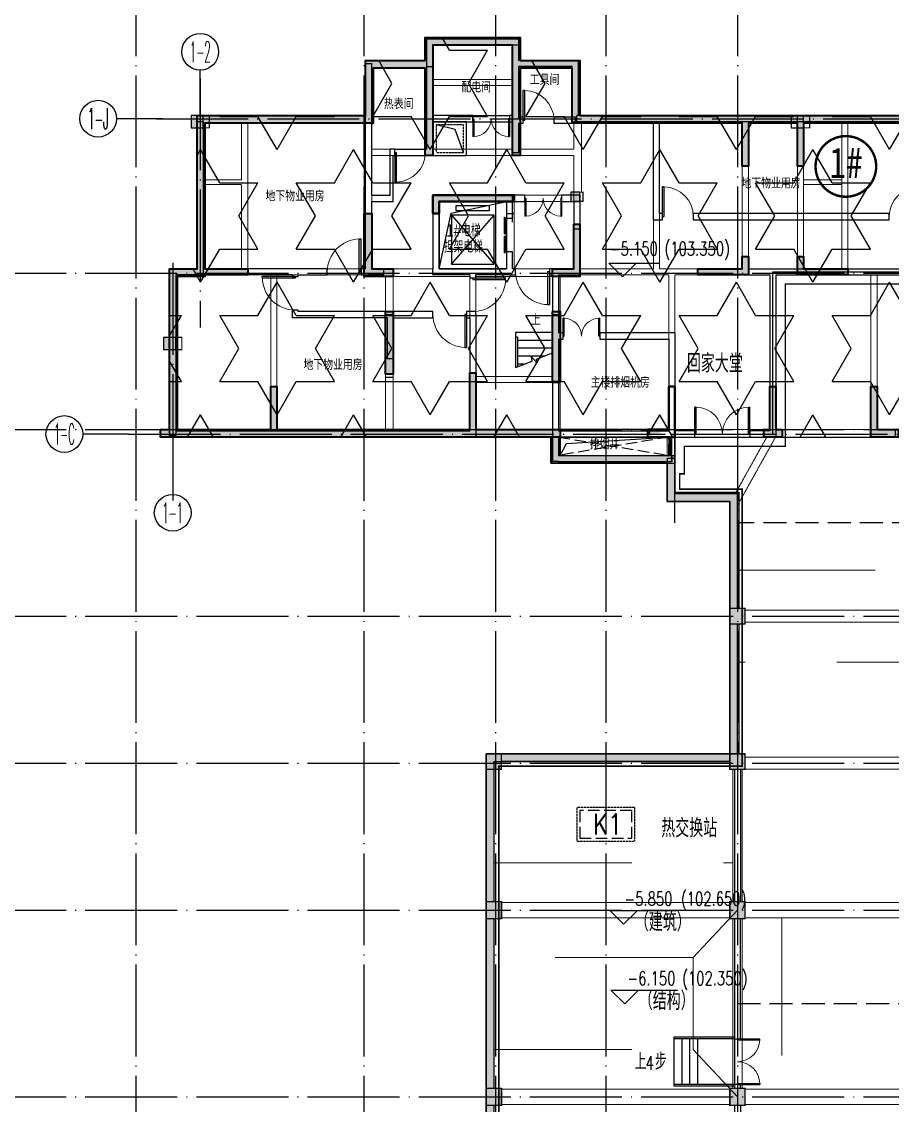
# Model space of a CAD drawing. Extents: x 290727 to 13733020, y 1731457 to 3643100.
# Drawn here: x 504039 to 532470, y 2216405 to 2251798 of the extents above; entities that cross this region are included whole.
import ezdxf
from ezdxf.enums import TextEntityAlignment as Align

# ---------------------------------------------------------------- set-up
doc = ezdxf.new("R2010")
doc.units = 0
doc.header["$LTSCALE"] = 10
for name, pattern in [('__DASH', [0.35, 0.25, -0.1]), ('DASH', [0.35, 0.25, -0.1]), ('DASHED', [0.75, 0.5, -0.25]), ('DOTE', [2.42, 2, -0.2, 0.02, -0.2]), ('虚线', [750, 450, -300])]:
    doc.linetypes.add(name, pattern=pattern)
doc.layers.get('0').update_dxf_attribs({"linetype": 'CONTINUOUS'})
for name, color, linetype in [('-A-车行道路', 8, 'CONTINUOUS'), ('A-FUR-空调', 181, 'CONTINUOUS'), ('AXIS', 3, 'CONTINUOUS'), ('AXIS_TEXT', 7, 'CONTINUOUS'), ('BEAM_CONT', 4, 'CONTINUOUS'), ('BEAM_DASH', 144, 'DASHED'), ('COLU', 2, 'CONTINUOUS'), ('COLUMN', 9, 'CONTINUOUS'), ('DIM_ELEV', 3, 'CONTINUOUS'), ('DIM_SYMB', 3, 'CONTINUOUS'), ('DOTE', 8, 'DOTE'), ('EVTR', 2, 'CONTINUOUS'), ('PUB_HATCH', 8, 'CONTINUOUS'), ('PUB_TEXT', 7, 'CONTINUOUS'), ('STAIR', 2, 'CONTINUOUS'), ('WALL', 255, 'CONTINUOUS'), ('WINDOW', 4, 'CONTINUOUS'), ('主楼楼号', 6, 'CONTINUOUS'), ('主楼轴线', 8, 'CONTINUOUS'), ('作业图', 4, 'CONTINUOUS'), ('回家路线', 4, 'CONTINUOUS'), ('房间名称', 7, 'CONTINUOUS'), ('文字', 4, 'CONTINUOUS'), ('柱', 2, 'CONTINUOUS'), ('洞口边线', 7, 'CONTINUOUS'), ('防火分区示意线', 4, 'CONTINUOUS'), ('防火分区线', 7, 'CONTINUOUS'), ('集水坑', 181, 'DASH'), ('风井', 211, 'CONTINUOUS'), ('高差线', 3, 'CONTINUOUS')]:
    doc.layers.add(name, color=color, linetype=linetype)
for name, color, linetype, lineweight in [('_0', 7, 'CONTINUOUS', 15), ('TEXT', 7, 'CONTINUOUS', 13), ('板加腋边线', 253, '虚线', 18), ('砼墙', 8, 'CONTINUOUS', 35)]:
    doc.layers.add(name, color=color, linetype=linetype, lineweight=lineweight)
doc.layers.add('DIM_MODI', color=6, linetype='CONTINUOUS', plot=False)
doc.layers.get('0').off()
doc.styles.add('_HZTXT', font='simplex.shx', dxfattribs={"width": 0.8, "bigfont": 'HZTXT.shx'})
doc.styles.add('_TCH_AXIS', font='COMPLEX', dxfattribs={"bigfont": 'GBCBIG'})
doc.styles.add('_TCH_DIM', font='SIMPLEX', dxfattribs={"bigfont": 'GBCBIG'})
doc.styles.add('COMPLEX', font='COMPLEX')
doc.styles.add('HNSJY', font='HNSJY-07', dxfattribs={"width": 0.8, "bigfont": 'HNSJY-HZ'})
doc.styles.add('黑体', font='simhei.ttf', dxfattribs={"width": 0.7})

# ---------------------------------------------------------------- blocks, each defined once
blk = doc.blocks.new('A$C55C93FC2')
at = {"layer": 'DOTE', "linetype": 'DOTE', "ltscale": 150}
for p, q in [((22834.1, 127235.5), (22834.1, 12200)), ((30284.1, 127235.5), (30284.1, 12200)), ((34584.1, 127235.5), (34584.1, 80242.4)), ((38184.1, 127235.5), (38184.1, 12200)), ((42484.1, 127235.5), (42484.1, 12200)), ((10299.5, 117142.4), (107472.3, 117142.4)), ((10299.5, 112042.4), (252290.8, 112042.4)), ((10299.5, 105942.4), (252290.8, 105942.4)), ((10299.5, 101142.4), (107472.3, 101142.4)), ((10299.5, 96342.4), (107472.3, 96342.4)), ((10299.5, 90242.4), (107472.3, 90242.4))]:
    blk.add_line(p, q, dxfattribs=at)
blk = doc.blocks.new('A$C45835683')
at = {"layer": '集水坑', "color": 4}
blk.add_lwpolyline([(1100, 1900), (0, 1900), (0, 0), (1100, 0)], close=True, dxfattribs=at)
at = {"layer": '集水坑', "color": 4, "linetype": 'DASH', "ltscale": 150}
blk.add_lwpolyline([(1000, 1800), (100, 1800), (100, 100), (1000, 100)], close=True, dxfattribs=at)
at = {"layer": 'TEXT', "style": '_HZTXT', "width": 0.8}
blk.add_text('K1', height=675, rotation=270, dxfattribs=at).set_placement((221, 1366))
blk = doc.blocks.new('adfasddfgjgkhj')
at = {"layer": '_0'}
h = blk.add_hatch(color=0, dxfattribs=at)
h.dxf.hatch_style = 1
h.paths.add_polyline_path([(299473, -302023), (300873, -302023), (300873, -302223), (299473, -302223), (299473, -302273), (298573, -302273), (298573, -307273), (301623, -307273), (301623, -305873), (301823, -305873), (301823, -307273), (308123, -307273), (308123, -305423), (308323, -305423), (308323, -307273), (311073, -307273), (311073, -307523), (298023, -307523), (298023, -307273), (298323, -307273), (298323, -302023), (299223, -302023), (299223, -297023), (304723, -297023), (304723, -295223), (306673, -295223), (306673, -294473), (309773, -294473), (309773, -295223), (311723, -295223), (311723, -297023), (324323, -297023), (324323, -295223), (326273, -295223), (326273, -294473), (329373, -294473), (329373, -295223), (331323, -295223), (331323, -297023), (336823, -297023), (336823, -302273), (336573, -302273), (336573, -302223), (335173, -302223), (335173, -302023), (336573, -302023), (336573, -297273), (331073, -297273), (331073, -295473), (329373, -295473), (329373, -298323), (329123, -298323), (329123, -294723), (326523, -294723), (326523, -298323), (326273, -298323), (326273, -295473), (324573, -295473), (324573, -297273), (319023, -297273), (319023, -298673), (318823, -298673), (318823, -297273), (317223, -297273), (317223, -298673), (317023, -298673), (317023, -297273), (311473, -297273), (311473, -295473), (309773, -295473), (309773, -298323), (309523, -298323), (309523, -294723), (306923, -294723), (306923, -298323), (306673, -298323), (306673, -295473), (304973, -295473), (304973, -297273), (299473, -297273)])
h = blk.add_hatch(color=0, dxfattribs=at)
h.dxf.hatch_style = 1
h.paths.add_polyline_path([(333923, -307023), (333923, -307523), (334423, -307523), (334423, -307023)])
h.paths.add_polyline_path([(337223, -307023), (337223, -307523), (337723, -307523), (337723, -307023)])
h.paths.add_polyline_path([(307123, -299823), (309323, -299823), (309323, -299823), (309573, -299823), (309573, -299623), (306923, -299623), (306923, -300223), (307123, -300223)])
h.paths.add_polyline_path([(299023, -297023), (299023, -297423), (299423, -297423), (299423, -297023)])
h.paths.add_polyline_path([(298523, -304665), (298523, -304265), (298123, -304265), (298123, -304665)])
h = blk.add_hatch(color=0, dxfattribs=at)
h.dxf.hatch_style = 1
h.paths.add_polyline_path([(324723, -307023), (324723, -307523), (325223, -307523), (325223, -307023)])
h.paths.add_polyline_path([(313923, -307523), (314823, -307523), (314823, -305873), (314623, -305873), (314623, -307273), (313923, -307273)], flags=17)
h.paths.add_polyline_path([(337723, -304073), (337723, -302023), (337473, -302023), (337473, -304073)])
h.paths.add_polyline_path([(337323, -307523), (337723, -307523), (337723, -305473), (337473, -305473), (337473, -307273), (337323, -307273)])
h.paths.add_polyline_path([(311723, -299823), (311723, -299523), (311423, -299523), (311423, -299823)])
h.paths.add_polyline_path([(324623, -299823), (324623, -299523), (324323, -299523), (324323, -299823)])
h.paths.add_polyline_path([(307123, -299823), (309323, -299823), (309323, -299823), (309573, -299823), (309573, -299623), (306923, -299623), (306923, -300223), (307123, -300223)])
h.paths.add_polyline_path([(310823, -303423), (311073, -303423), (311073, -305723), (310823, -305723)])
h.paths.add_polyline_path([(305373, -303423), (305623, -303423), (305623, -305473), (305373, -305473)])
h.paths.add_polyline_path([(304673, -300223), (304923, -300223), (304923, -302023), (305623, -302023), (305623, -302273), (304673, -302273)])
h.paths.add_polyline_path([(311523, -300573), (311723, -300573), (311723, -302273), (310823, -302273), (310823, -302023), (311523, -302023)])
h.paths.add_polyline_path([(315573, -302223), (315573, -302023), (317023, -302023), (317023, -301623), (317223, -301623), (317223, -302223)])
h.paths.add_polyline_path([(318323, -307273), (318323, -307523), (317723, -307523), (317723, -307273), (317923, -307273), (317923, -305873), (318123, -305873), (318123, -307273)])
h.paths.add_polyline_path([(321223, -305873), (321423, -305873), (321423, -307273), (322123, -307273), (322123, -307523), (321223, -307523)])
h.paths.add_polyline_path([(324973, -303423), (325223, -303423), (325223, -305723), (324973, -305723)])
h.paths.add_polyline_path([(330423, -303423), (330673, -303423), (330673, -305473), (330423, -305473)])
h.paths.add_polyline_path([(318823, -301623), (319023, -301623), (319023, -302023), (320473, -302023), (320473, -302223), (318823, -302223)])
h.paths.add_polyline_path([(329123, -300223), (328923, -300223), (328923, -299823), (326723, -299823), (326723, -299823), (326473, -299823), (326473, -299623), (329123, -299623)])
h.paths.add_polyline_path([(327723, -305423), (327923, -305423), (327923, -307523), (327123, -307523), (327123, -307273), (327723, -307273)])
h.paths.add_polyline_path([(331123, -300223), (331373, -300223), (331373, -302273), (330423, -302273), (330423, -302023), (331123, -302023)])
h.paths.add_polyline_path([(334223, -305873), (334423, -305873), (334423, -307523), (333523, -307523), (333523, -307273), (334223, -307273)])
h.paths.add_polyline_path([(324323, -300573), (324523, -300573), (324523, -302023), (325223, -302023), (325223, -302273), (324323, -302273)])
edge = h.paths.add_edge_path(flags=17)
edge.add_line((314623, -307273), (314623, -305873))
edge.add_line((314623, -305873), (314823, -305873))
edge.add_line((314823, -305873), (314823, -307523))
edge.add_line((314823, -307523), (313923, -307523))
h = blk.add_hatch(color=0, dxfattribs=at)
h.dxf.hatch_style = 1
h.paths.add_polyline_path([(337323, -301823), (337323, -302223), (337723, -302223), (337723, -301823)])
at = {"layer": '柱', "color": 0, "ltscale": 1}
for points in [[(299023, -297023), (299023, -297423), (299423, -297423), (299423, -297023)], [(318618, -297017), (318618, -297417), (319018, -297417), (319018, -297017)], [(311723, -299823), (311723, -299523), (311423, -299523), (311423, -299823)], [(324623, -299823), (324623, -299523), (324323, -299523), (324323, -299823)], [(337323, -301823), (337323, -302223), (337723, -302223), (337723, -301823)], [(298523, -304665), (298523, -304265), (298123, -304265), (298123, -304665)], [(324723, -307023), (324723, -307523), (325223, -307523), (325223, -307023)], [(333923, -307023), (333923, -307523), (334423, -307523), (334423, -307023)], [(337223, -307023), (337223, -307523), (337723, -307523), (337723, -307023)]]:
    blk.add_lwpolyline(points, close=True, dxfattribs=at)
at = {"layer": '砼墙', "color": 0}
for points in [[(299473, -302023), (300873, -302023), (300873, -302223), (299473, -302223), (299473, -302273), (298573, -302273), (298573, -307273), (301623, -307273), (301623, -305873), (301823, -305873), (301823, -307273), (308123, -307273), (308123, -305423), (308323, -305423), (308323, -307273), (311073, -307273), (311073, -307523), (298023, -307523), (298023, -307273), (298323, -307273), (298323, -302023), (299223, -302023), (299223, -297023), (304723, -297023), (304723, -295223), (306673, -295223), (306673, -294473), (309773, -294473), (309773, -295223), (311723, -295223), (311723, -297023), (324323, -297023), (324323, -295223), (326273, -295223), (326273, -294473), (329373, -294473), (329373, -295223), (331323, -295223), (331323, -297023), (336823, -297023), (336823, -302273), (336823, -302273), (336573, -302273), (336573, -302223), (335173, -302223), (335173, -302023), (336573, -302023), (336573, -297273), (331073, -297273), (331073, -295473), (329373, -295473), (329373, -298323), (329123, -298323), (329123, -294723), (326523, -294723), (326523, -298323), (326273, -298323), (326273, -295473), (324573, -295473), (324573, -297273), (319023, -297273), (319023, -298673), (318823, -298673), (318823, -297273), (317223, -297273), (317223, -298673), (317023, -298673), (317023, -297273), (311473, -297273), (311473, -295473), (309773, -295473), (309773, -298323), (309523, -298323), (309523, -294723), (306923, -294723), (306923, -298323), (306673, -298323), (306673, -295473), (304973, -295473), (304973, -297273), (299473, -297273), (299473, -302023)], [(314623, -307273), (314623, -305873), (314823, -305873), (314823, -307523), (313923, -307523)]]:
    blk.add_lwpolyline(points, dxfattribs=at)
for points in [[(307123, -300223), (306923, -300223), (306923, -299623), (309573, -299623), (309573, -299823), (309323, -299823), (309323, -299823), (307123, -299823)], [(307123, -299823), (309323, -299823), (309323, -299823), (309573, -299823), (309573, -299623), (306923, -299623), (306923, -300223), (307123, -300223)], [(329123, -300223), (328923, -300223), (328923, -299823), (326723, -299823), (326723, -299823), (326473, -299823), (326473, -299623), (329123, -299623)], [(304673, -300223), (304923, -300223), (304923, -302023), (305623, -302023), (305623, -302273), (304673, -302273)], [(331123, -300223), (331373, -300223), (331373, -302273), (330423, -302273), (330423, -302023), (331123, -302023)], [(311523, -300573), (311723, -300573), (311723, -302273), (310823, -302273), (310823, -302023), (311523, -302023)], [(324323, -300573), (324523, -300573), (324523, -302023), (325223, -302023), (325223, -302273), (324323, -302273)], [(315573, -302223), (315573, -302023), (317023, -302023), (317023, -301623), (317223, -301623), (317223, -302223)], [(318823, -301623), (319023, -301623), (319023, -302023), (320473, -302023), (320473, -302223), (318823, -302223)], [(337723, -304073), (337723, -302023), (337473, -302023), (337473, -304073)], [(305373, -303423), (305623, -303423), (305623, -305473), (305373, -305473)], [(310823, -303423), (311073, -303423), (311073, -305723), (310823, -305723)], [(324973, -303423), (325223, -303423), (325223, -305723), (324973, -305723)], [(330423, -303423), (330673, -303423), (330673, -305473), (330423, -305473)], [(327723, -305423), (327923, -305423), (327923, -307523), (327123, -307523), (327123, -307273), (327723, -307273)], [(337323, -307523), (337723, -307523), (337723, -305473), (337473, -305473), (337473, -307273), (337323, -307273)], [(313923, -307523), (314823, -307523), (314823, -305873), (314623, -305873), (314623, -307273), (313923, -307273)], [(318323, -307273), (318323, -307523), (317723, -307523), (317723, -307273), (317923, -307273), (317923, -305873), (318123, -305873), (318123, -307273)], [(321223, -305873), (321423, -305873), (321423, -307273), (322123, -307273), (322123, -307523), (321223, -307523)], [(334223, -305873), (334423, -305873), (334423, -307523), (333523, -307523), (333523, -307273), (334223, -307273)]]:
    blk.add_lwpolyline(points, close=True, dxfattribs=at)
blk = doc.blocks.new('$DorLib2D$00000001')
for p, q in [((0.45, 0.975), (0.5, 0.975)), ((0.45, 0), (0.45, 0.975)), ((0.5, 0), (0.5, 0.975)), ((0.5, 0), (0.45, 0))]:
    blk.add_line(p, q)
at = {"lineweight": 13}
blk.add_arc((0.475, 0), 0.975, 91.4693, 180, dxfattribs=at)
blk = doc.blocks.new('$DorLib2D$00000127')
at = {"color": 0, "linetype": 'Continuous'}
for p, q in [((-0.033, 0.795, -93.75), (-0.533, 0.795, -93.75)), ((-0.533, 0.795, -93.75), (-0.533, 0.69, -93.75)), ((-0.033, 0.69, -93.75), (-0.533, 0.69, -93.75)), ((-0.033, 0.795, -93.75), (-0.033, 0.69, -93.75)), ((0.033, 0.795, -93.75), (0.033, 0.69, -93.75)), ((0.533, 0.795, -93.75), (0.033, 0.795, -93.75)), ((0.533, 0.69, -93.75), (0.033, 0.69, -93.75)), ((0.533, 0.795, -93.75), (0.533, 0.69, -93.75)), ((0.5, 0.5, -93.75), (-0.5, 0.5, -93.75))]:
    blk.add_line(p, q, dxfattribs=at)
blk = doc.blocks.new('$DorLib2D$00000002')
for p, q in [((-0.5, 0), (-0.5, 0.4875)), ((-0.475, 0.4875), (-0.5, 0.4875)), ((-0.475, 0), (-0.475, 0.4875)), ((0.475, 0), (0.475, 0.4875)), ((0.475, 0.4875), (0.5, 0.4875)), ((0.5, 0), (0.5, 0.4875)), ((-0.5, 0), (-0.475, 0)), ((0.5, 0), (0.475, 0))]:
    blk.add_line(p, q)
at = {"lineweight": 13}
for centre, start, end in [((-0.4875, 0), 0, 88.53072), ((0.4875, 0), 91.46928, 180)]:
    blk.add_arc(centre, 0.4875, start, end, dxfattribs=at)
blk = doc.blocks.new('A$C26CF02E8')
at = {"layer": '风井', "linetype": 'DASH', "ltscale": 150}
for p, q in [((34622, 112665), (31022, 112065)), ((31022, 112665), (34622, 112065))]:
    blk.add_line(p, q, dxfattribs=at)
blk.add_lwpolyline([(31022, 112065), (34622, 112065), (34622, 112665), (31022, 112665)], close=True, dxfattribs=at)
blk = doc.blocks.new('_FZH')
blk.add_lwpolyline([(-0.5, -0.5), (0.5, -0.5), (0.5, 0.5), (-0.5, 0.5)], close=True)
at = {"layer": 'PUB_HATCH'}
blk.add_solid([(-0.5, -0.5), (0.5, -0.5), (-0.5, 0.5), (0.5, 0.5)], dxfattribs=at)
blk = doc.blocks.new('_AXISO')
blk.add_circle((0, 0), 0.5)
at = {"layer": 'AXIS_TEXT', "style": 'COMPLEX', "width": 1.041667}
blk.add_attdef('A', text='', height=0.56, dxfattribs=at).set_placement((-0.25, -0.28), (0.25, -0.28), align=Align.FIT)
blk = doc.blocks.new('车库建筑作业图')
at = {"layer": 'PUB_HATCH', "linetype": 'Continuous'}
for points in [[(520270, 2251230), (517270, 2251230), (517470, 2251030), (520270, 2251030)], [(517470, 2250330), (517470, 2251030), (517270, 2251230), (517270, 2250330)], [(515470, 2248530), (515470, 2248430), (515470, 2248630)], [(524770, 2248530), (524770, 2248730), (522170, 2248730), (522170, 2248530)], [(535070, 2248730), (524770, 2248730), (524770, 2248530), (535070, 2248530)], [(509770, 2248530), (509770, 2243730), (509970, 2243530), (509970, 2248530)], [(509070, 2243530), (508870, 2243730), (508870, 2238330), (509070, 2238330)], [(509970, 2243530), (509770, 2243730), (508870, 2243730), (509070, 2243530)], [(509070, 2238330), (508870, 2238330), (508870, 2238230), (509070, 2238230)], [(521320, 2238230), (521320, 2237380), (521570, 2237630), (521570, 2238230)], [(521570, 2237630), (521320, 2237380), (525370, 2237380), (525370, 2237630)], [(525120, 2237530), (525120, 2236130), (525370, 2236430), (525370, 2237530)], [(525370, 2236430), (525120, 2236130), (527162, 2236130), (527462, 2236430)], [(527162, 2232630), (527462, 2232630), (527462, 2236430), (527162, 2236130)], [(527162, 2227880), (527462, 2227880), (527462, 2232130), (527162, 2232130)], [(519712, 2227880), (519712, 2227630), (527162, 2227630), (527162, 2227880)], [(519212, 2223055), (519462, 2223055), (519462, 2227380), (519212, 2227380)], [(519212, 2216955), (519462, 2216955), (519462, 2222505), (519212, 2222505)], [(519212, 2213230), (519212, 2213430), (519462, 2213430), (519462, 2216405), (519212, 2216405), (519212, 2213230)]]:
    blk.add_hatch(color=256, dxfattribs=at).paths.add_polyline_path(points)
at = {"layer": '-A-车行道路', "linetype": 'DASH', "ltscale": 300}
blk.add_line((585712, 2235430), (527412, 2235430), dxfattribs=at)
blk.add_lwpolyline([(527412, 2219730), (585712, 2219730)], dxfattribs=at)
at = {"layer": 'A-FUR-空调'}
blk.add_lwpolyline([(517670, 2245930), (519870, 2245930), (519870, 2243730), (517670, 2243730)], close=True, dxfattribs=at)
at = {"layer": 'AXIS', "linetype": 'Continuous'}
for p, q in [((509870, 2248716), (509870, 2250216)), ((508635, 2248630), (507135, 2248630)), ((507532, 2238330), (506032, 2238330)), ((508970, 2237860), (508970, 2236360))]:
    blk.add_line(p, q, dxfattribs=at)
at = {"layer": 'DIM_ELEV'}
for p, q in [((523660, 2243462), (523210, 2243912)), ((523210, 2243912), (524882, 2243912)), ((523660, 2243462), (524110, 2243912)), ((523694, 2222319), (523244, 2222769)), ((523244, 2222769), (525419, 2222769)), ((523694, 2222319), (524144, 2222769)), ((523732, 2219721), (523282, 2220171)), ((523282, 2220171), (525457, 2220171)), ((523732, 2219721), (524182, 2220171))]:
    blk.add_line(p, q, dxfattribs=at)
at = {"layer": 'DIM_MODI', "linetype": 'Continuous'}
for p, q in [((517220, 2250530), (517220, 2251280)), ((517220, 2251280), (520320, 2251280)), ((520320, 2251280), (520320, 2250530)), ((515270, 2248730), (515270, 2250530)), ((515270, 2250530), (517220, 2250530)), ((520320, 2250530), (522270, 2250530)), ((522270, 2250530), (522270, 2248730)), ((509770, 2243730), (509770, 2248730)), ((509770, 2248730), (515270, 2248730)), ((522270, 2248730), (534870, 2248730)), ((508870, 2238230), (508870, 2243730)), ((508870, 2243730), (509770, 2243730)), ((521320, 2238230), (508870, 2238230)), ((521320, 2237380), (521320, 2238230)), ((525120, 2237380), (521320, 2237380)), ((525120, 2236130), (525120, 2237380)), ((527162, 2236130), (525120, 2236130)), ((527162, 2227880), (527162, 2236130)), ((519212, 2207180), (519212, 2227880)), ((519212, 2227880), (527162, 2227880))]:
    blk.add_line(p, q, dxfattribs=at)
at = {"layer": 'DIM_SYMB'}
blk.add_lwpolyline([(520770, 2241780, 0, 0, 0), (520770, 2241170, 80, 0, 0), (520770, 2240870, 0, 0, 0)], format="xyseb", dxfattribs=at)
at = {"layer": 'DIM_SYMB', "linetype": 'Continuous'}
blk.add_lwpolyline([(525162, 2217830, 0, 0, 0), (525662, 2217830, 120, 0, 0), (526112, 2217830, 0, 0, 0)], format="xyseb", dxfattribs=at)
at = {"layer": 'DOTE', "linetype": 'Continuous', "ltscale": 150}
blk.add_line((525370, 2235430), (525370, 2238530), dxfattribs=at)
at = {"layer": 'EVTR'}
for p, q in [((518220, 2245780), (518220, 2245630)), ((519320, 2245780), (518220, 2245780)), ((519320, 2245630), (519320, 2245780)), ((518070, 2245480), (518070, 2243880)), ((519470, 2245480), (518070, 2245480)), ((518070, 2245480), (519470, 2243880)), ((518070, 2243880), (519470, 2245480)), ((518220, 2245630), (519320, 2245630)), ((519470, 2243880), (519470, 2245480)), ((518070, 2243880), (519470, 2243880))]:
    blk.add_line(p, q, dxfattribs=at)
at = {"layer": 'STAIR'}
for p, q in [((520170, 2241650), (520170, 2241490)), ((521370, 2241650), (520170, 2241650)), ((520170, 2241490), (520170, 2240500)), ((520170, 2241490), (520170, 2240500)), ((520230, 2241490), (520170, 2241490)), ((520230, 2241490), (520230, 2240524)), ((521370, 2241650), (521370, 2240979)), ((521370, 2241390), (520230, 2241390)), ((521370, 2241130), (520230, 2241130)), ((521096, 2240870), (520230, 2240870)), ((520705, 2240714), (520689, 2240848)), ((520689, 2240848), (520868, 2240647)), ((520853, 2240773), (521370, 2240979)), ((520868, 2240647), (520853, 2240773)), ((520170, 2240500), (520705, 2240714)), ((520445, 2240610), (520230, 2240610)), ((525332, 2218630), (525332, 2217030)), ((525332, 2218580), (525332, 2217080)), ((525592, 2218580), (525592, 2217080)), ((525852, 2218580), (525852, 2217080)), ((526112, 2218580), (526112, 2217080))]:
    blk.add_line(p, q, dxfattribs=at)
at = {"layer": 'STAIR', "flags": 128}
for points in [[(527312, 2218630), (525332, 2218630)], [(527312, 2218580), (525332, 2218580)], [(527312, 2217080), (525332, 2217080)], [(527312, 2217030), (525332, 2217030)]]:
    blk.add_lwpolyline(points, dxfattribs=at)
at = {"layer": 'WALL', "linetype": 'Continuous'}
for p, q in [((520270, 2251230), (517270, 2251230)), ((517270, 2250330), (517270, 2251230)), ((520270, 2251030), (517470, 2251030)), ((517470, 2250330), (517470, 2251030)), ((520070, 2250426), (520070, 2251030)), ((520270, 2251030), (520270, 2251230)), ((520270, 2250530), (520270, 2251030)), ((515270, 2248530), (515270, 2250428)), ((515270, 2250428), (515470, 2250428)), ((515470, 2248530), (515470, 2250428)), ((517270, 2250330), (517470, 2250330)), ((517270, 2247630), (517270, 2250330)), ((517470, 2247430), (517470, 2250330)), ((520070, 2248730), (520070, 2250426)), ((522220, 2250530), (520270, 2250530)), ((522020, 2250330), (520270, 2250330)), ((520270, 2248630), (520270, 2250330)), ((522020, 2248530), (522020, 2250330)), ((522220, 2248730), (522220, 2250530)), ((515470, 2248630), (515470, 2248630)), ((515470, 2248630), (515470, 2248430)), ((518770, 2248730), (517470, 2248730)), ((517470, 2248730), (517470, 2248530)), ((518770, 2248530), (518770, 2248730)), ((520070, 2248730), (519970, 2248730)), ((519970, 2248730), (519970, 2248530)), ((520070, 2247530), (520070, 2248580)), ((520070, 2248580), (520070, 2248530)), ((520420, 2248680), (520270, 2248680)), ((520270, 2248680), (520270, 2248630)), ((520420, 2248480), (520420, 2248680)), ((522120, 2248680), (521420, 2248680)), ((521420, 2248680), (521420, 2248480)), ((522120, 2248480), (522120, 2248680)), ((524770, 2248730), (522170, 2248730)), ((522170, 2248530), (522170, 2248730)), ((522220, 2248730), (522170, 2248730)), ((535070, 2248730), (524770, 2248730)), ((509770, 2248530), (509770, 2243730)), ((509970, 2248530), (509770, 2248530)), ((509970, 2248530), (509970, 2243530)), ((515270, 2246030), (515270, 2248530)), ((515470, 2246130), (515470, 2248530)), ((515470, 2248430), (515470, 2248430)), ((517470, 2248530), (518770, 2248530)), ((519970, 2248530), (520070, 2248530)), ((520270, 2247530), (520270, 2248480)), ((520270, 2248480), (520420, 2248480)), ((521420, 2248480), (522120, 2248480)), ((522020, 2248530), (522170, 2248530)), ((524770, 2248530), (522170, 2248530)), ((524670, 2245330), (524670, 2248530)), ((535070, 2248530), (524770, 2248530)), ((524870, 2245530), (524870, 2248530)), ((516220, 2247630), (516070, 2247630)), ((516220, 2247430), (516220, 2247630)), ((517270, 2247630), (517220, 2247630)), ((517220, 2247630), (517220, 2247430)), ((520070, 2247530), (520270, 2247530)), ((516170, 2247430), (516220, 2247430)), ((517220, 2247430), (517470, 2247430)), ((522070, 2246130), (522070, 2246130)), ((522270, 2246130), (522070, 2246130)), ((522270, 2246130), (522270, 2246030)), ((515270, 2243730), (515270, 2246030)), ((515470, 2243730), (515470, 2245930)), ((522070, 2245930), (522070, 2243730)), ((522270, 2246030), (522270, 2243530)), ((508870, 2243730), (508870, 2238330)), ((509770, 2243730), (508870, 2243730)), ((527770, 2243730), (528570, 2243730)), ((527770, 2243730), (527770, 2243530)), ((528570, 2243730), (534870, 2243730)), ((509070, 2243530), (509070, 2238330)), ((509970, 2243530), (509070, 2243530)), ((527770, 2243530), (528470, 2243530)), ((528470, 2243530), (528470, 2238430)), ((528670, 2243530), (528670, 2238230)), ((528670, 2243530), (534870, 2243530)), ((515970, 2242130), (515970, 2240782)), ((516170, 2242130), (516170, 2240782)), ((525370, 2241630), (525370, 2238430)), ((525170, 2241430), (525170, 2238430)), ((516170, 2240782), (515970, 2240782)), ((508870, 2238330), (508870, 2238230)), ((509070, 2238430), (518670, 2238430)), ((509070, 2238330), (509070, 2238230)), ((521570, 2238430), (525170, 2238430)), ((526020, 2238430), (525370, 2238430)), ((526020, 2238230), (526020, 2238430)), ((528470, 2238430), (527820, 2238430)), ((527820, 2238430), (527820, 2238230)), ((509070, 2238230), (508870, 2238230)), ((509070, 2238230), (518670, 2238230)), ((521320, 2238230), (521320, 2237380)), ((521570, 2238230), (521320, 2238230)), ((521570, 2238230), (525170, 2238230)), ((521570, 2238230), (521570, 2237630)), ((525170, 2238230), (525170, 2237630)), ((525370, 2238230), (526020, 2238230)), ((525370, 2238230), (525370, 2237630)), ((527820, 2238230), (528670, 2238230)), ((521570, 2237630), (525370, 2237630)), ((525370, 2237630), (525370, 2237380)), ((521320, 2237380), (525370, 2237380)), ((525120, 2237530), (525120, 2236130)), ((525370, 2237530), (525120, 2237530)), ((525370, 2237530), (525370, 2236430)), ((525370, 2236430), (527462, 2236430)), ((527462, 2236430), (527462, 2232630)), ((525120, 2236130), (527162, 2236130)), ((527162, 2236130), (527162, 2232630)), ((527162, 2232130), (527162, 2227880)), ((527462, 2232130), (527462, 2227880)), ((527162, 2227880), (519712, 2227880)), ((519212, 2227380), (519212, 2223055)), ((519462, 2227380), (519462, 2223055)), ((527162, 2227630), (519712, 2227630)), ((527312, 2227380), (527312, 2223055)), ((527512, 2227380), (527512, 2223055)), ((519212, 2222505), (519212, 2216955)), ((519462, 2222505), (519462, 2216955)), ((527312, 2222505), (527312, 2218580)), ((527512, 2218580), (527512, 2222505)), ((527312, 2218580), (527512, 2218580)), ((527512, 2217080), (527312, 2217080)), ((527312, 2217080), (527312, 2216955)), ((527512, 2216955), (527512, 2217080)), ((519212, 2216405), (519212, 2213230)), ((519462, 2216405), (519462, 2213430)), ((527312, 2216405), (527312, 2213480)), ((527512, 2216405), (527512, 2213480))]:
    blk.add_line(p, q, dxfattribs=at)
at = {"layer": 'WALL'}
for p, q in [((516070, 2246130), (516070, 2247630)), ((516170, 2245930), (516170, 2247430)), ((515470, 2246130), (516070, 2246130)), ((517470, 2246130), (519970, 2246130)), ((517470, 2246130), (517470, 2243730)), ((520470, 2246130), (519970, 2246130)), ((520070, 2245255), (520070, 2246130)), ((520470, 2245930), (520470, 2246130)), ((522070, 2246130), (521670, 2246130)), ((521670, 2246130), (521670, 2245930)), ((515470, 2245930), (516170, 2245930)), ((517670, 2245930), (519870, 2245930)), ((517670, 2245930), (517670, 2243730)), ((519870, 2245930), (519870, 2245380)), ((520070, 2245380), (520070, 2245930)), ((520070, 2245930), (520470, 2245930)), ((521670, 2245930), (522070, 2245930)), ((519870, 2245380), (520070, 2245380)), ((524970, 2245530), (524870, 2245530)), ((524970, 2245330), (524970, 2245530)), ((532370, 2245530), (525970, 2245530)), ((525970, 2245530), (525970, 2245330)), ((532370, 2245330), (532370, 2245530)), ((524670, 2245330), (524970, 2245330)), ((525970, 2245330), (532370, 2245330)), ((520070, 2244280), (519870, 2244280)), ((519870, 2244280), (519870, 2243730)), ((520070, 2243730), (520070, 2244280)), ((512970, 2243730), (509970, 2243730)), ((514020, 2243730), (512970, 2243730)), ((514020, 2243530), (514020, 2243730)), ((515270, 2243730), (515120, 2243730)), ((515120, 2243730), (515120, 2243530)), ((515870, 2243730), (515470, 2243730)), ((515870, 2243530), (515870, 2243730)), ((517470, 2243730), (517470, 2243730)), ((517470, 2243530), (517470, 2243730)), ((517670, 2243730), (519870, 2243730)), ((518770, 2243730), (517670, 2243730)), ((519870, 2243730), (518770, 2243730)), ((520170, 2243730), (520070, 2243730)), ((520170, 2243530), (520170, 2243730)), ((521470, 2243730), (521270, 2243730)), ((521270, 2243730), (521270, 2243530)), ((521470, 2243730), (522070, 2243730)), ((512870, 2243530), (509970, 2243530)), ((512870, 2243530), (512870, 2243480)), ((512870, 2243480), (513070, 2243480)), ((513070, 2243480), (513070, 2243530)), ((513070, 2243530), (514020, 2243530)), ((515120, 2243530), (515370, 2243530)), ((515870, 2243530), (515370, 2243530)), ((517570, 2243530), (517470, 2243530)), ((518670, 2243530), (517570, 2243530)), ((518670, 2243530), (518670, 2243430)), ((518670, 2243430), (518870, 2243430)), ((519970, 2243530), (518870, 2243530)), ((518870, 2243430), (518870, 2243530)), ((519970, 2243530), (520170, 2243530)), ((521270, 2243530), (521370, 2243530)), ((521370, 2243530), (521370, 2241530)), ((521570, 2243530), (521570, 2241630)), ((521570, 2243530), (522270, 2243530)), ((513070, 2242380), (512870, 2242380)), ((512870, 2242380), (512870, 2242130)), ((513070, 2242330), (513070, 2242380)), ((516070, 2242330), (513070, 2242330)), ((517470, 2242330), (516070, 2242330)), ((517470, 2242130), (517470, 2242330)), ((518670, 2242330), (518570, 2242330)), ((518570, 2242330), (518570, 2242130)), ((518870, 2242330), (518670, 2242330)), ((518870, 2242230), (518870, 2242330)), ((518870, 2242230), (518870, 2238330)), ((515970, 2242130), (512870, 2242130)), ((516170, 2242130), (517470, 2242130)), ((518570, 2242130), (518670, 2242130)), ((518670, 2242130), (518670, 2238430)), ((521370, 2241530), (521370, 2238330)), ((521720, 2241630), (521570, 2241630)), ((521720, 2241430), (521720, 2241630)), ((525370, 2241630), (522920, 2241630)), ((522920, 2241630), (522920, 2241430)), ((521570, 2241430), (521570, 2238430)), ((521570, 2241430), (521720, 2241430)), ((522920, 2241430), (525170, 2241430)), ((518870, 2238330), (518870, 2238230)), ((521370, 2238330), (521370, 2237530)), ((518670, 2238230), (518670, 2238230)), ((518870, 2238230), (518670, 2238230)), ((521570, 2238230), (521570, 2237630)), ((521570, 2237630), (525270, 2237630)), ((525270, 2237630), (525270, 2237430)), ((521370, 2237530), (521370, 2237430)), ((521570, 2237430), (521370, 2237430)), ((521570, 2237430), (525270, 2237430)), ((521570, 2237430), (521570, 2237430))]:
    blk.add_line(p, q, dxfattribs=at)
at = {"layer": 'WINDOW', "linetype": 'Continuous'}
for p, q in [((518770, 2248730), (519970, 2248730)), ((518770, 2248530), (519970, 2248530)), ((516220, 2247630), (517220, 2247630)), ((516220, 2247430), (517220, 2247430)), ((527312, 2218580), (527312, 2217080))]:
    blk.add_line(p, q, dxfattribs=at)
at = {"layer": '主楼楼号', "const_width": 79.2}
blk.add_lwpolyline([(529963, 2247070, 1), (531943, 2247070, 1)], format="xyb", close=True, dxfattribs=at)
at = {"layer": '主楼轴线', "linetype": 'DOTE', "ltscale": 150}
for p, q in [((509870, 2249943), (509870, 2241813)), ((508432, 2248630), (549734, 2248630)), ((508970, 2243919), (508970, 2236154)), ((507532, 2238330), (549553, 2238330))]:
    blk.add_line(p, q, dxfattribs=at)
at = {"layer": '回家路线', "linetype": 'DASH', "ltscale": 200}
blk.add_lwpolyline([(528411, 2219225, 0, 0, 0), (528411, 2210270, 0, 0, 0), (526681, 2210270, 0, 0, 0), (526681, 2205120, 0, 0, 0), (528042, 2205120, 120, 0, 0), (528492, 2205120, 0, 0, 0)], format="xyseb", dxfattribs=at)
at = {"layer": '防火分区示意线', "color": 5, "linetype": 'DASH', "ltscale": 300, "const_width": 50}
blk.add_lwpolyline([(519619, 2207480), (519619, 2227480), (527569, 2227480), (527569, 2236530), (525526, 2236530), (525526, 2237030), (525676, 2237030), (525676, 2237930), (528976, 2237930), (528976, 2243230), (535173, 2243230), (535173, 2237905), (541470, 2237905), (541470, 2243230), (544070, 2243230)], dxfattribs=at)
at = {"layer": '防火分区线', "linetype": 'Continuous', "flags": 128}
blk.add_lwpolyline([(519212, 2207080), (519212, 2227880), (527162, 2227880), (527162, 2236130), (525120, 2236130), (525120, 2237430), (525270, 2237430), (525270, 2238330), (528570, 2238330), (528570, 2243630), (535670, 2243630), (535670, 2238330), (541070, 2238330), (541070, 2243630), (543770, 2243630), (543770, 2247530), (546170, 2247530), (546170, 2243630), (549870, 2243630), (549870, 2243829), (559020, 2243829)], dxfattribs=at)
at = {"layer": '集水坑', "linetype": 'ByBlock'}
blk.add_lwpolyline([(518570, 2248530), (517470, 2248530), (517470, 2247430), (518570, 2247430)], close=True, dxfattribs=at)
at = {"layer": '集水坑', "linetype": 'DASH'}
blk.add_lwpolyline([(518470, 2248430), (517570, 2248430), (517570, 2247530), (518470, 2247530)], close=True, dxfattribs=at)
at = {"layer": '集水坑', "linetype": 'ByBlock'}
blk.add_lwpolyline([(518470, 2247530), (518197, 2248280), (517570, 2248430)], dxfattribs=at)
at = {"rotation": 90}
blk.add_blockref('A$C45835683', (524063, 2225030), dxfattribs=at)
at = {"layer": '_0', "color": 8}
blk.add_blockref('adfasddfgjgkhj', (210547, 2545753), dxfattribs=at)
at = {"layer": 'AXIS', "linetype": 'Continuous'}
ref = blk.add_blockref('_AXISO', (509870, 2250816), dxfattribs=dict(at, xscale=1200, yscale=1200, zscale=1200))
ref.add_attrib('A', '1-2', dxfattribs={"layer": 'AXIS_TEXT', "linetype": 'Continuous', "height": 678.8, "style": '_TCH_AXIS', "width": 0.381818}).set_placement((509531, 2250477), (510209, 2250477), align=Align.FIT)
ref = blk.add_blockref('_AXISO', (506535, 2248630), dxfattribs=dict(at, xscale=1200, yscale=1200, zscale=1200))
ref.add_attrib('A', '1-J', dxfattribs={"layer": 'AXIS_TEXT', "linetype": 'Continuous', "height": 678.8, "style": '_TCH_AXIS', "width": 0.403846}).set_placement((506196, 2248290), (506875, 2248290), align=Align.FIT)
ref = blk.add_blockref('_AXISO', (505432, 2238330), dxfattribs=dict(at, xscale=1200, yscale=1200, zscale=1200))
ref.add_attrib('A', '1-C', dxfattribs={"layer": 'AXIS_TEXT', "linetype": 'Continuous', "height": 678.8, "style": '_TCH_AXIS', "width": 0.375}).set_placement((505093, 2237990), (505772, 2237990), align=Align.FIT)
ref = blk.add_blockref('_AXISO', (508970, 2235760), dxfattribs=dict(at, xscale=1200, yscale=1200, zscale=1200))
ref.add_attrib('A', '1-1', dxfattribs={"layer": 'AXIS_TEXT', "linetype": 'Continuous', "height": 678.8, "style": '_TCH_AXIS', "width": 0.42}).set_placement((508631, 2235420), (509309, 2235420), align=Align.FIT)
at = {"layer": 'COLUMN', "linetype": 'Continuous'}
for p, xscale, yscale, zscale, rotation in [((527413, 2232380), 500, 500.43406908412, 500.43406908412, 270.0000000186229), ((519462, 2227630), 500, 500, 500, 270), ((527412, 2227630), 500, 500, 500, 270), ((519462, 2222780), 549.999999511987, 500.0000001899898, 500.0000001899898, 269.999999940721), ((527412, 2222780), 549.999999511987, 500.0000001899898, 500.0000001899898, 269.999999940721), ((519462, 2216680), 550, 499.9999999998836, 499.9999999998836, 270), ((527412, 2216680), 550, 500.0115961502306, 500.0115961502306, 270)]:
    blk.add_blockref('_FZH', p, dxfattribs=dict(at, xscale=xscale, yscale=yscale, zscale=zscale, rotation=rotation))
at = {"layer": 'WINDOW', "linetype": 'Continuous'}
for name, p, xscale, yscale, zscale, rotation in [('$DorLib2D$00000001', (520920, 2248580), -1000, 1000, -1000, 0.0001082647547612226), ('$DorLib2D$00000002', (519370, 2248630), 1200, 1200, -1200, 179.9999967113981), ('$DorLib2D$00000001', (516720, 2247530), 999.9999999999936, 999.9999999999936, -999.9999999999999, 179.9999967113957), ('$DorLib2D$00000001', (525470, 2245430), -999.999999999999, 999.999999999999, -999.999999999999, 1.050826785586879e-06), ('$DorLib2D$00000001', (532870, 2245430), 999.999999999999, 999.999999999999, 999.999999999999, 1.050826752053908e-06), ('$DorLib2D$00000002', (521070, 2246030), -1200, 1200, 1200, 179.999999722184), ('$DorLib2D$00000001', (514570, 2243630), 1100, 1100, -1100, 359.9999991592997), ('$DorLib2D$00000001', (520720, 2243630), -1100, 1100, 1100, 180), ('$DorLib2D$00000001', (512970, 2242930), 1099.999999999993, 1099.999999999993, -1100, 90.0000071095676), ('$DorLib2D$00000001', (518770, 2242880), -1100, 1100, -1100, 270), ('$DorLib2D$00000001', (518020, 2242230), -1100, 1100, -1100, 180), ('$DorLib2D$00000002', (522320, 2241530), -1200, 1200, -1200, 359.9999978419178), ('$DorLib2D$00000002', (526920, 2238330), -1800, 1800, -1800, 359.9999999999029), ('$DorLib2D$00000002', (527412, 2217830), -1500, 1500, -1500, 270)]:
    blk.add_blockref(name, p, dxfattribs=dict(at, xscale=xscale, yscale=yscale, zscale=zscale, rotation=rotation))
at = {"layer": 'WINDOW', "xscale": -1100, "yscale": 200, "zscale": 1100, "rotation": 90}
blk.add_blockref('$DorLib2D$00000127', (519970, 2244830), dxfattribs=at)
at = {"layer": '文字', "linetype": 'Continuous'}
for name, p in [('A$C26CF02E8', (490548, 2125565)), ('A$C55C93FC2', (484928, 2126437))]:
    blk.add_blockref(name, p, dxfattribs=at)
at = {"layer": 'PUB_TEXT', "style": '_TCH_DIM', "width": 0.705882}
for s, p in [('(103.350)', (525032, 2244163)), ('-5.150', (523247, 2244163)), ('(102.650)', (525569, 2222927)), ('-5.850', (523724, 2222927)), ('-6.150', (523822, 2220329)), ('(102.350)', (525607, 2220329))]:
    blk.add_text(s, height=446.2, dxfattribs=at).set_placement(p)
at = {"layer": 'PUB_TEXT', "style": '_TCH_DIM'}
blk.add_text('上', height=357, dxfattribs=at).set_placement((520666, 2241885))
at = {"layer": 'PUB_TEXT', "linetype": 'Continuous', "style": '_TCH_DIM'}
for s, p in [('上', (524057, 2217567)), ('步', (524714, 2217567))]:
    blk.add_text(s, height=536, dxfattribs=at).set_placement(p)
at = {"layer": 'PUB_TEXT', "linetype": 'Continuous', "style": '_TCH_DIM', "width": 0.705882}
blk.add_text('4', height=446, dxfattribs=at).set_placement((524414, 2217567))
at = {"layer": '主楼楼号', "style": '黑体', "width": 0.8}
blk.add_text('1#', height=1000, dxfattribs=at).set_placement((530414, 2246388, 0), align=Align.BOTTOM_LEFT)
at = {"layer": '房间名称', "style": 'HNSJY', "width": 0.8}
for s, p in [('工具间', (520632, 2249730)), ('配电间', (518399, 2249487)), ('热表间', (515867, 2248939)), ('地下物业用房', (527543, 2246350)), ('地下物业用房', (512000, 2245930)), ('地下物业用房', (513241, 2240420)), ('主楼排烟机房', (522621, 2239844)), ('排烟井', (522588, 2237827))]:
    blk.add_text(s, height=350, rotation=360, dxfattribs=at).set_placement(p)
for s, p in [('1#电梯', (517911, 2244781)), ('担架电梯', (517822, 2244254))]:
    blk.add_text(s, height=400, dxfattribs=at).set_placement(p)
at = {"layer": '文字', "linetype": 'Continuous', "style": 'HNSJY', "width": 0.8}
for s, p in [('回家大堂', (525764, 2240339)), ('热交换站', (524926, 2225159)), ('（建筑）', (524063, 2222092)), ('（结构）', (524191, 2219520))]:
    blk.add_text(s, height=600, dxfattribs=at).set_placement(p)
blk = doc.blocks.new('梁图-10.22')
h = blk.add_hatch()
h.set_pattern_fill('STARS', color=0, scale=10000, style=0)
h.set_pattern_definition([(360, (-13031997, -1453558.3), (1e-12, 2165.0635), [1250, -1250]), (60, (-13031997, -1453558.3), (-1875, 1082.53176), [1250, -1250]), (120, (-13031372, -1452475.8), (-1875, -1082.53176), [1250, -1250])])
h.paths.add_polyline_path([(-1562466, 282457), (-1562466, 287958), (-1563366, 287958), (-1563366, 292958), (-1568866, 292958), (-1568866, 294758), (-1570816, 294758), (-1570816, 295508), (-1573916, 295508), (-1573916, 294758), (-1575866, 294758), (-1575866, 292958), (-1588466, 292958), (-1588466, 294758), (-1590416, 294758), (-1590416, 295508), (-1593516, 295508), (-1593516, 294758), (-1595466, 294758), (-1595466, 292958), (-1600966, 292958), (-1600966, 287960), (-1601866, 287958), (-1601866, 282458)])
at = {"color": 0}
blk.add_lwpolyline([(-1568866, 294758), (-1570816, 294758), (-1570816, 295508), (-1573916, 295508), (-1573916, 294758), (-1575866, 294758), (-1575866, 292958), (-1588466, 292958), (-1588466, 294758), (-1590416, 294758), (-1590416, 295508), (-1593516, 295508), (-1593516, 294758), (-1595466, 294758), (-1595466, 292958), (-1600966, 292958), (-1600966, 287960), (-1601866, 287958), (-1601866, 282458), (-1562466, 282457), (-1562466, 287958), (-1563366, 287958), (-1563366, 292958), (-1568866, 292958), (-1568866, 294758)], dxfattribs=at)
at = {"layer": 'BEAM_CONT', "color": 0, "lineweight": 18}
for p, q in [((-1593266, 293938), (-1590666, 293938)), ((-1579916, 292708), (-1579916, 290808)), ((-1590666, 291858), (-1593266, 291858)), ((-1581166, 290808), (-1581166, 291308)), ((-1579916, 290858), (-1581166, 290858)), ((-1593066, 287958), (-1593066, 289758)), ((-1590866, 289758), (-1590866, 287958)), ((-1591966, 287958), (-1593066, 287958)), ((-1590866, 287958), (-1591966, 287958)), ((-1585616, 282458), (-1585616, 281858))]:
    blk.add_line(p, q, dxfattribs=at)
at = {"layer": 'BEAM_DASH', "color": 0, "lineweight": 18}
for p, q in [((-1590666, 294138), (-1593266, 294138)), ((-1599516, 292708), (-1599516, 290858)), ((-1599316, 290808), (-1599316, 292708)), ((-1595516, 292708), (-1595516, 291758)), ((-1595266, 291858), (-1595266, 292708)), ((-1588666, 292708), (-1588666, 291858)), ((-1588416, 291758), (-1588416, 292708)), ((-1586066, 292708), (-1586066, 287958)), ((-1585866, 287958), (-1585866, 292708)), ((-1579716, 290808), (-1579716, 292708)), ((-1595516, 291758), (-1595516, 289758)), ((-1593516, 291858), (-1595266, 291858)), ((-1595266, 291658), (-1593516, 291658)), ((-1595266, 289758), (-1595266, 291658)), ((-1593266, 291658), (-1590666, 291658)), ((-1588666, 291858), (-1590416, 291858)), ((-1590416, 291658), (-1588666, 291658)), ((-1588666, 291658), (-1588666, 290458)), ((-1588416, 290458), (-1588416, 291758)), ((-1583166, 291308), (-1583166, 288358)), ((-1582966, 288358), (-1582966, 291308)), ((-1581366, 291308), (-1581366, 290808)), ((-1599516, 290858), (-1600716, 290858)), ((-1600716, 290708), (-1599516, 290708)), ((-1599516, 290708), (-1599516, 287958)), ((-1599316, 287958), (-1599316, 290808)), ((-1581366, 290808), (-1581366, 288358)), ((-1581166, 288358), (-1581166, 290808)), ((-1581166, 290708), (-1579916, 290708)), ((-1579916, 290808), (-1579916, 287958)), ((-1579716, 287958), (-1579716, 290808)), ((-1588666, 290358), (-1590616, 290358)), ((-1590616, 290158), (-1588666, 290158)), ((-1588666, 290158), (-1588666, 289258)), ((-1588466, 289258), (-1588466, 290158)), ((-1593266, 289758), (-1593266, 287958)), ((-1590616, 287958), (-1590616, 289758)), ((-1598466, 287958), (-1599316, 287958)), ((-1599316, 287758), (-1598566, 287758)), ((-1598566, 287758), (-1598566, 284108)), ((-1595516, 287958), (-1598466, 287958)), ((-1598366, 287758), (-1595516, 287758)), ((-1598366, 284108), (-1598366, 287758)), ((-1593266, 287958), (-1594666, 287958)), ((-1589266, 287958), (-1590616, 287958)), ((-1586066, 287958), (-1588466, 287958)), ((-1588466, 287758), (-1585966, 287758)), ((-1585966, 287758), (-1585566, 287758)), ((-1585466, 287958), (-1585866, 287958)), ((-1585566, 287758), (-1585566, 284108)), ((-1584616, 287958), (-1585466, 287958)), ((-1585366, 287758), (-1584616, 287758)), ((-1585366, 284108), (-1585366, 287758)), ((-1582166, 287958), (-1582966, 287958)), ((-1582966, 287758), (-1582266, 287758)), ((-1582266, 287758), (-1582266, 284108)), ((-1581366, 287958), (-1582166, 287958)), ((-1582066, 284108), (-1582066, 287758)), ((-1582066, 287758), (-1581366, 287758)), ((-1578866, 287958), (-1579716, 287958)), ((-1579716, 287758), (-1578966, 287758)), ((-1578966, 287758), (-1578966, 284108)), ((-1575866, 287958), (-1578866, 287958)), ((-1578766, 287758), (-1575866, 287758)), ((-1578766, 284108), (-1578766, 287758)), ((-1594816, 287708), (-1594816, 286458)), ((-1594566, 287708), (-1593166, 287708)), ((-1594566, 286458), (-1594566, 287708)), ((-1593166, 287708), (-1592066, 287708)), ((-1592066, 287708), (-1592066, 284558)), ((-1591866, 287708), (-1590766, 287708)), ((-1591866, 284558), (-1591866, 287708)), ((-1590766, 287708), (-1589366, 287708)), ((-1589366, 287708), (-1589366, 286458)), ((-1589116, 286458), (-1589116, 287708)), ((-1594816, 284408), (-1594816, 282708)), ((-1594566, 282708), (-1594566, 284408)), ((-1589366, 284438), (-1591866, 284438)), ((-1591866, 284238), (-1589366, 284238)), ((-1589366, 284238), (-1589366, 282708)), ((-1589116, 282708), (-1589116, 284338)), ((-1582466, 282708), (-1585366, 282708)), ((-1585366, 282458), (-1582466, 282458)), ((-1585366, 281858), (-1585366, 282458)), ((-1582365, 282458), (-1583398, 280608)), ((-1583324, 280226), (-1582079, 282458)), ((-1578966, 282708), (-1581866, 282708)), ((-1581866, 282458), (-1578966, 282458)), ((-1575699, 276808), (-1583074, 276808)), ((-1583074, 276408), (-1575699, 276408)), ((-1575674, 272008), (-1583074, 272008)), ((-1583474, 271608), (-1583474, 267283)), ((-1583174, 267283), (-1583174, 271608)), ((-1583074, 271608), (-1575674, 271608)), ((-1583574, 267258), (-1591024, 267258)), ((-1575674, 267258), (-1583074, 267258)), ((-1591024, 266758), (-1583574, 266758)), ((-1583474, 266733), (-1583474, 261183)), ((-1583174, 261183), (-1583174, 266733)), ((-1583074, 266758), (-1575674, 266758)), ((-1583574, 261158), (-1591024, 261158)), ((-1575674, 261158), (-1583074, 261158)), ((-1591024, 260658), (-1583574, 260658)), ((-1583074, 260658), (-1575674, 260658))]:
    blk.add_line(p, q, dxfattribs=at)
at = {"layer": 'COLU', "color": 0, "const_width": 40}
for points in [[(-1600966, 292558), (-1600566, 292558), (-1600566, 292958), (-1600966, 292958)], [(-1580966, 292958), (-1581366, 292958), (-1581366, 292558), (-1580966, 292558)], [(-1588366, 290458), (-1588666, 290458), (-1588666, 290158), (-1588366, 290158)], [(-1601466, 285717), (-1601866, 285717), (-1601866, 285317), (-1601466, 285317)], [(-1583074, 276858), (-1583574, 276858), (-1583574, 276358), (-1583074, 276358)], [(-1583074, 272108), (-1583574, 272108), (-1583574, 271608), (-1583074, 271608)], [(-1591024, 267283), (-1591524, 267283), (-1591524, 266733), (-1591024, 266733)], [(-1583074, 267283), (-1583574, 267283), (-1583574, 266733), (-1583074, 266733)], [(-1591024, 261183), (-1591524, 261183), (-1591524, 260633), (-1591024, 260633)], [(-1583074, 261183), (-1583574, 261183), (-1583574, 260633), (-1583074, 260633)]]:
    blk.add_lwpolyline(points, close=True, dxfattribs=at)
at = {"layer": 'WALL', "color": 0, "const_width": 40}
for points in [[(-1588466, 292958), (-1588466, 294758), (-1590416, 294758), (-1590416, 295508), (-1593516, 295508), (-1593516, 294758), (-1595466, 294758), (-1595466, 292958), (-1600566, 292958)], [(-1595216, 292708), (-1595216, 294508), (-1593516, 294508), (-1593516, 291658), (-1593266, 291658), (-1593266, 295258), (-1590666, 295258), (-1590666, 291658), (-1590416, 291658), (-1590416, 294508), (-1588716, 294508)], [(-1588716, 294508), (-1588716, 292708), (-1583166, 292708)], [(-1575866, 294758), (-1575866, 292958), (-1580966, 292958)], [(-1600566, 292708), (-1595216, 292708)], [(-1581366, 292958), (-1588466, 292958)], [(-1583166, 292708), (-1583166, 291308), (-1582966, 291308)], [(-1582966, 292708), (-1581366, 292708)], [(-1582966, 291308), (-1582966, 292708)], [(-1580966, 292708), (-1575616, 292708)], [(-1600966, 292558), (-1600966, 287958), (-1601866, 287958)], [(-1599316, 287758), (-1599316, 287958), (-1600716, 287958), (-1600716, 292558)], [(-1581366, 292558), (-1581366, 291308), (-1581166, 291308)], [(-1581166, 291308), (-1581166, 292558)], [(-1601866, 287958), (-1601866, 285717)], [(-1601616, 285717), (-1601616, 287708), (-1600716, 287708), (-1600716, 287758), (-1599316, 287758)], [(-1601866, 285317), (-1601866, 282458), (-1589366, 282458)], [(-1585366, 281858), (-1589116, 281858), (-1589116, 282458), (-1585366, 282458), (-1585366, 284108), (-1585566, 284108), (-1585566, 282708), (-1591866, 282708), (-1591866, 284558), (-1592066, 284558), (-1592066, 282708), (-1598366, 282708), (-1598366, 284108), (-1598566, 284108), (-1598566, 282708), (-1601616, 282708), (-1601616, 285317)], [(-1589366, 282458), (-1589366, 281608)], [(-1585367, 280608), (-1585366, 281858)], [(-1589366, 281608), (-1585616, 281608), (-1585617, 280358), (-1583574, 280358), (-1583574, 276858)], [(-1583324, 280608), (-1585367, 280608)], [(-1583324, 276858), (-1583324, 280608)], [(-1583574, 276358), (-1583574, 272108), (-1591524, 272108)], [(-1583324, 272108), (-1583324, 276358)], [(-1591524, 272108), (-1591524, 267283)], [(-1591274, 267283), (-1591274, 271858), (-1583574, 271858)], [(-1591524, 266733), (-1591524, 261183)], [(-1591274, 261183), (-1591274, 266733)]]:
    blk.add_lwpolyline(points, dxfattribs=at)
for points in [[(-1593066, 289758), (-1593066, 290158), (-1590866, 290158), (-1590866, 289758), (-1590616, 289758), (-1590616, 290358), (-1593266, 290358), (-1593266, 289758)], [(-1595266, 287958), (-1595266, 289758), (-1595516, 289758), (-1595516, 287708), (-1594566, 287708), (-1594566, 287958)], [(-1588466, 287708), (-1588466, 289258), (-1588666, 289258), (-1588666, 287958), (-1589366, 287958), (-1589366, 287708)], [(-1584616, 287758), (-1582966, 287758), (-1582966, 288358), (-1583166, 288358), (-1583166, 287958), (-1584616, 287958)], [(-1579716, 287758), (-1579716, 287958), (-1581166, 287958), (-1581166, 288358), (-1581366, 288358), (-1581366, 287758)], [(-1594566, 284408), (-1594566, 286458), (-1594816, 286458), (-1594816, 284408)], [(-1589116, 284238), (-1589116, 286458), (-1589366, 286458), (-1589366, 284238)], [(-1582066, 282708), (-1582066, 284108), (-1582266, 284108), (-1582266, 282708), (-1582466, 282708), (-1582466, 282458), (-1581866, 282458), (-1581866, 282708)], [(-1578766, 282708), (-1578766, 284108), (-1578966, 284108), (-1578966, 282458), (-1578166, 282458), (-1578166, 282708)]]:
    blk.add_lwpolyline(points, close=True, dxfattribs=at)
at = {"layer": '板加腋边线', "color": 0, "lineweight": 18}
for p, q in [((-1583324, 278108), (-1575585, 278108)), ((-1575574, 275108), (-1583324, 275108)), ((-1591274, 268558), (-1583474, 268558)), ((-1584774, 265458), (-1583324, 267008)), ((-1581874, 266758), (-1581874, 261158)), ((-1584774, 265458), (-1591274, 265458)), ((-1584774, 262458), (-1584774, 265458)), ((-1591274, 262458), (-1584774, 262458)), ((-1584774, 262458), (-1583324, 260908))]:
    blk.add_line(p, q, dxfattribs=at)
at = {"layer": '洞口边线', "color": 0}
for points in [[(-1590866, 290158), (-1593066, 290158), (-1593066, 287958), (-1592677, 289769), (-1590866, 290158)], [(-1585616, 282458), (-1589116, 282458), (-1589116, 281858), (-1588904, 282246), (-1585616, 282458)]]:
    blk.add_lwpolyline(points, close=True, dxfattribs=at)
at = {"layer": '高差线', "color": 0, "linetype": '__DASH', "const_width": 100}
blk.add_lwpolyline([(-1585506, 282458), (-1585506, 281858)], dxfattribs=at)

msp = doc.modelspace()

# ---------------------------------------------------------------- block references
at = {"layer": '作业图', "color": 8, "linetype": 'ByBlock', "extrusion": (8.37508e-20, 6.90696e-07, 1)}
msp.add_blockref('梁图-10.22', (2110736, 1955772, 0), dxfattribs=at)
at = {"layer": '作业图', "linetype": 'Continuous'}
msp.add_blockref('车库建筑作业图', (0, 0), dxfattribs=at)

doc.saveas('drawing.dxf')
